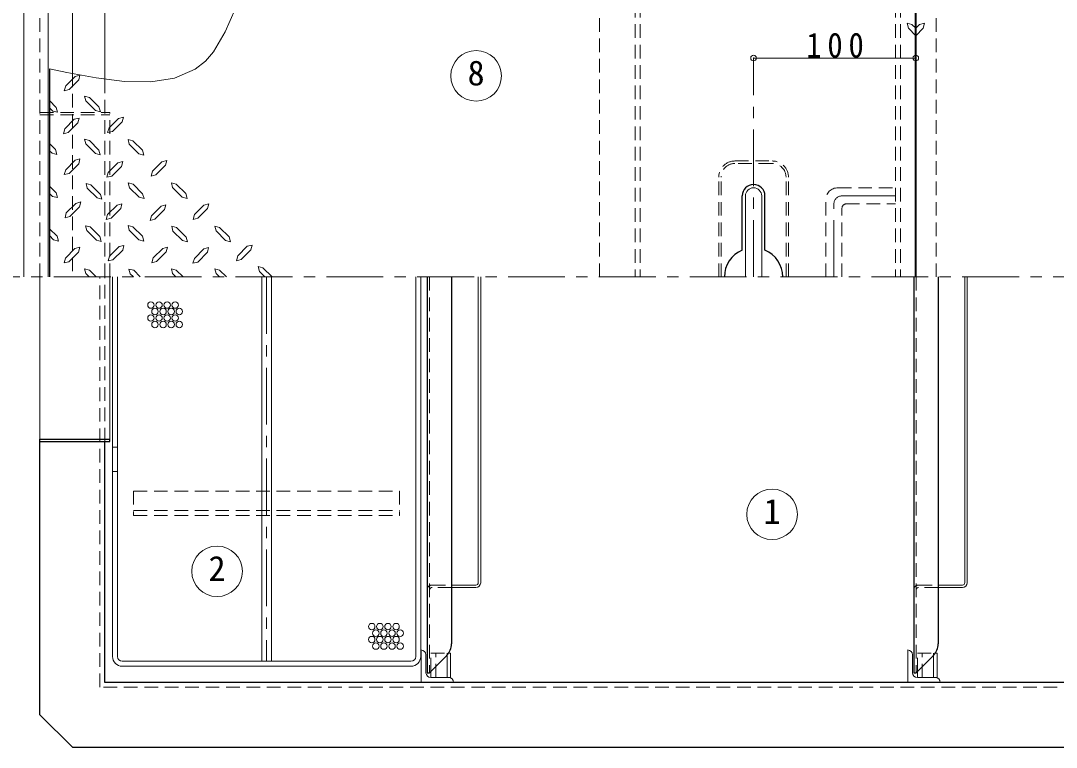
# Model space of a CAD drawing. Units: millimetres at full size, sheet at 1:7; details may follow other scales. Extents: x -1487 to 1348, y -983 to 984.
# Drawn here: x -852 to -213, y 221 to 669 of the extents above; entities that cross this region are included whole.
import ezdxf
from ezdxf.enums import TextEntityAlignment as Align

# ---------------------------------------------------------------- set-up
doc = ezdxf.new("R2010")
doc.units = ezdxf.units.MM
doc.header["$LTSCALE"] = 7
doc.header["$PDMODE"] = 32
doc.header["$PDSIZE"] = 3.5
doc.linetypes.add('CHAIN1', pattern=[8, 5, -1, 1, -1])
doc.linetypes.add('DASHED1', pattern=[1.8, 1.2, -0.6])
doc.layers.add('0-6', color=5, linetype='Continuous', lineweight=25)
doc.layers.add('0-A', color=4, linetype='Continuous', lineweight=9)
doc.styles.add('ＭＳ ゴシック', font='')
doc.styles.get('ＭＳ ゴシック').set_extended_font_data('MS Gothic')

msp = doc.modelspace()

# ---------------------------------------------------------------- linework, layer by layer
at = {"layer": '0-6'}
for p, q in [((-601.107, 510.513), (-601.107, 266.513)), ((-586.107, 510.513), (-586.107, 284.225)), ((-301.107, 510.513), (-301.107, 266.513)), ((-286.107, 510.513), (-286.107, 284.225)), ((-589.013, 277.177), (-599.607, 266.513)), ((-289.013, 277.177), (-299.607, 266.513)), ((-601.107, 266.513), (-599.607, 266.513)), ((-301.107, 266.513), (-299.607, 266.513))]:
    msp.add_line(p, q, dxfattribs=at)
at = {"layer": '0-6', "color": 7, "linetype": 'DASHED1', "lineweight": 18}
for p, q in [((-599.607, 510.513), (-599.607, 266.513)), ((-299.607, 510.513), (-299.607, 266.513))]:
    msp.add_line(p, q, dxfattribs=at)
at = {"layer": '0-6', "color": 7, "lineweight": 18}
msp.add_line((-795.107, 405.513), (-792.107, 405.513), dxfattribs=at)
at = {"layer": '0-6', "color": 4, "linetype": 'DASHED1', "lineweight": 9}
for p, q in [((-792.107, 390.513), (-795.107, 390.513)), ((-598.107, 320.513), (-586.107, 320.513)), ((-298.107, 320.513), (-286.107, 320.513)), ((-586.107, 319.013), (-598.107, 319.013)), ((-286.107, 319.013), (-298.107, 319.013)), ((-598.857, 267.268), (-598.857, 278.513)), ((-598.857, 278.513), (-587.899, 278.513)), ((-595.857, 263.513), (-595.857, 278.513)), ((-588.864, 277.33), (-588.864, 278.51)), ((-298.857, 267.268), (-298.857, 278.513)), ((-298.857, 278.513), (-287.899, 278.513)), ((-295.857, 263.513), (-295.857, 278.513)), ((-288.864, 277.33), (-288.864, 278.51))]:
    msp.add_line(p, q, dxfattribs=at)
for centre, radius, start in [((-598.107, 317.513), 3, 90.00252), ((-298.107, 317.513), 3, 90.00252), ((-598.107, 317.513), 1.5, 90), ((-298.107, 317.513), 1.5, 90)]:
    msp.add_arc(centre, radius, start, 180, dxfattribs=at)
at = {"layer": '0-6'}
for centre in [(-596.107, 284.225), (-296.107, 284.225)]:
    msp.add_arc(centre, 10, 315.18818, 0, dxfattribs=at)
at = {"layer": '0-A', "color": 7, "lineweight": 18}
for p, q in [((-849.857, 810.513), (-849.857, 510.513)), ((-834.857, 795.513), (-834.857, 510.513)), ((-404.857, 510.513), (-404.857, 560.513)), ((-394.857, 510.513), (-394.857, 560.513)), ((-839.857, 410.513), (-839.857, 510.513)), ((-796.857, 410.513), (-796.857, 510.513)), ((-703.107, 510.513), (-703.107, 273.513)), ((-697.107, 510.513), (-697.107, 273.513)), ((-608.107, 276.513), (-608.107, 510.513)), ((-605.107, 510.513), (-605.107, 276.513)), ((-795.107, 276.513), (-795.107, 405.513)), ((-792.107, 276.513), (-792.107, 405.513)), ((-604.857, 260.513), (-604.857, 280.513)), ((-601.857, 266.513), (-601.857, 277.513)), ((-588.864, 263.513), (-588.864, 277.33)), ((-304.857, 260.513), (-304.857, 280.513)), ((-301.857, 266.513), (-301.857, 277.513)), ((-288.864, 263.513), (-288.864, 277.33)), ((-789.107, 273.513), (-611.107, 273.513)), ((-611.107, 270.513), (-789.107, 270.513)), ((-598.857, 263.513), (-598.857, 267.268)), ((-598.857, 263.513), (-586.707, 263.513)), ((-298.857, 263.513), (-298.857, 267.268)), ((-298.857, 263.513), (-286.707, 263.513))]:
    msp.add_line(p, q, dxfattribs=at)
at = {"layer": '0-A', "color": 1, "lineweight": 40}
msp.add_line((-299.857, 510.513), (-299.857, 794.513), dxfattribs=at)
at = {"layer": '0-A', "linetype": 'DASHED1'}
for p, q in [((-839.857, 510.513), (-839.857, 780.513)), ((-472.857, 754.513), (-472.857, 510.513)), ((-309.357, 754.513), (-309.357, 510.513)), ((-819.857, 635.987), (-819.857, 510.513)), ((-799.857, 510.513), (-799.857, 632.61)), ((-839.857, 612.013), (-796.857, 612.013)), ((-839.857, 610.513), (-796.857, 610.513)), ((-796.857, 510.513), (-796.857, 612.013)), ((-782.107, 378.513), (-782.107, 363.513)), ((-782.107, 378.513), (-618.107, 378.513)), ((-618.107, 378.513), (-618.107, 363.513)), ((-782.107, 366.513), (-618.107, 366.513)), ((-782.107, 363.513), (-618.107, 363.513))]:
    msp.add_line(p, q, dxfattribs=at)
at = {"layer": '0-A'}
for p, q in [((-799.857, 632.61), (-799.857, 760.513)), ((-302.248, 666.263), (-305.248, 667.013)), ((-304.404, 664.013), (-305.248, 667.013)), ((-304.404, 664.013), (-299.857, 659.284)), ((-302.248, 666.263), (-299.857, 663.872)), ((-297.467, 666.263), (-299.857, 663.872)), ((-295.311, 664.013), (-299.857, 659.284)), ((-297.467, 666.263), (-294.467, 667.013)), ((-295.311, 664.013), (-294.467, 667.013)), ((-399.857, 645.513), (-299.857, 645.513)), ((-818.154, 634.169), (-823.967, 628.263)), ((-818.154, 634.169), (-815.154, 635.013)), ((-815.904, 632.013), (-815.154, 635.013)), ((-815.904, 632.013), (-821.811, 626.107)), ((-803.436, 615.419), (-809.342, 621.232)), ((-829.779, 615.044), (-833.857, 619.286)), ((-831.936, 612.794), (-833.857, 614.716)), ((-829.779, 615.044), (-828.936, 612.044)), ((-805.592, 613.169), (-811.498, 619.076)), ((-805.592, 613.169), (-802.592, 612.419)), ((-803.436, 615.419), (-802.592, 612.419)), ((-831.936, 612.794), (-828.936, 612.044)), ((-818.717, 607.732), (-824.529, 601.826)), ((-818.717, 607.732), (-815.717, 608.482)), ((-816.467, 605.576), (-815.717, 608.482)), ((-791.342, 608.294), (-797.248, 602.388)), ((-791.342, 608.294), (-788.342, 609.138)), ((-789.186, 606.138), (-788.342, 609.138)), ((-825.373, 598.826), (-824.529, 601.826)), ((-816.467, 605.576), (-822.373, 599.576)), ((-798.092, 599.482), (-797.248, 602.388)), ((-795.092, 600.232), (-798.092, 599.482)), ((-789.186, 606.138), (-795.092, 600.232)), ((-822.373, 599.576), (-825.373, 598.826)), ((-803.436, 588.794), (-809.342, 594.701)), ((-776.717, 588.607), (-782.529, 594.513)), ((-830.154, 589.076), (-833.857, 592.779)), ((-832.404, 586.826), (-833.857, 588.279)), ((-830.154, 589.076), (-829.404, 586.076)), ((-805.592, 586.544), (-811.592, 592.544)), ((-803.436, 588.794), (-802.686, 585.794)), ((-778.873, 586.451), (-784.779, 592.357)), ((-776.717, 588.607), (-775.873, 585.607)), ((-832.404, 586.826), (-829.404, 586.076)), ((-818.154, 582.513), (-823.967, 576.607)), ((-818.154, 582.513), (-815.154, 583.263)), ((-815.904, 580.357), (-815.154, 583.263)), ((-805.592, 586.544), (-802.686, 585.794)), ((-791.811, 580.826), (-788.811, 581.669)), ((-789.654, 578.669), (-788.811, 581.669)), ((-778.873, 586.451), (-775.873, 585.607)), ((-764.623, 581.576), (-770.529, 575.669)), ((-764.623, 581.576), (-761.623, 582.419)), ((-762.467, 579.419), (-761.623, 582.419)), ((-815.904, 580.357), (-821.811, 574.357)), ((-798.561, 572.013), (-797.717, 574.919)), ((-791.811, 580.826), (-797.717, 574.919)), ((-789.654, 578.669), (-795.561, 572.763)), ((-771.279, 572.669), (-770.529, 575.669)), ((-762.467, 579.419), (-768.373, 573.513)), ((-795.561, 572.763), (-798.561, 572.013)), ((-768.373, 573.513), (-771.279, 572.669)), ((-829.873, 562.451), (-833.857, 566.435)), ((-832.029, 560.201), (-833.857, 562.029)), ((-829.873, 562.451), (-829.029, 559.451)), ((-804.654, 559.263), (-810.654, 565.169)), ((-802.498, 561.419), (-808.404, 567.326)), ((-778.686, 559.638), (-784.592, 565.544)), ((-776.529, 561.794), (-782.436, 567.701)), ((-752.061, 559.732), (-758.061, 565.638)), ((-749.904, 561.888), (-755.811, 567.794)), ((-749.904, 561.888), (-749.154, 558.888)), ((-832.029, 560.201), (-829.029, 559.451)), ((-817.686, 555.888), (-823.592, 549.982)), ((-817.686, 555.888), (-814.686, 556.732)), ((-815.529, 553.732), (-814.686, 556.732)), ((-804.654, 559.263), (-801.748, 558.419)), ((-802.498, 561.419), (-801.748, 558.419)), ((-792.279, 554.857), (-789.279, 555.607)), ((-790.029, 552.701), (-789.279, 555.607)), ((-778.686, 559.638), (-775.686, 558.794)), ((-776.529, 561.794), (-775.686, 558.794)), ((-752.061, 559.732), (-749.154, 558.888)), ((-738.748, 554.857), (-735.748, 555.607)), ((-736.592, 552.701), (-735.748, 555.607)), ((-824.342, 546.982), (-823.592, 549.982)), ((-815.529, 553.732), (-821.436, 547.826)), ((-792.279, 554.857), (-798.092, 548.951)), ((-790.029, 552.701), (-795.936, 546.701)), ((-765.186, 554.201), (-771.092, 548.294)), ((-765.186, 554.201), (-762.186, 555.044)), ((-763.029, 552.044), (-762.186, 555.044)), ((-738.748, 554.857), (-744.654, 548.951)), ((-736.592, 552.701), (-742.498, 546.701)), ((-821.436, 547.826), (-824.342, 546.982)), ((-771.842, 545.294), (-771.092, 548.294)), ((-829.311, 535.638), (-833.857, 540.185)), ((-805.029, 533.294), (-810.936, 539.201)), ((-802.873, 535.451), (-808.779, 541.357)), ((-778.873, 533.388), (-784.779, 539.294)), ((-776.717, 535.638), (-782.529, 541.451)), ((-751.873, 532.919), (-757.873, 538.826)), ((-749.717, 535.076), (-755.623, 540.982)), ((-732.092, 541.826), (-729.092, 541.076)), ((-731.248, 538.919), (-732.092, 541.826)), ((-725.342, 532.919), (-731.248, 538.919)), ((-723.186, 535.169), (-729.092, 541.076)), ((-831.467, 533.388), (-833.857, 536.12)), ((-831.467, 533.388), (-828.467, 532.638)), ((-829.311, 535.638), (-828.467, 532.638)), ((-805.029, 533.294), (-802.029, 532.451)), ((-802.873, 535.451), (-802.029, 532.451)), ((-791.061, 529.263), (-788.061, 530.013)), ((-788.811, 527.107), (-788.061, 530.013)), ((-778.873, 533.388), (-775.873, 532.638)), ((-776.717, 535.638), (-775.873, 532.638)), ((-751.873, 532.919), (-748.967, 532.076)), ((-749.717, 535.076), (-748.967, 532.076)), ((-725.342, 532.919), (-722.436, 532.169)), ((-723.186, 535.169), (-722.436, 532.169)), ((-712.029, 529.451), (-709.029, 530.201)), ((-709.779, 527.294), (-709.029, 530.201)), ((-818.248, 528.044), (-824.154, 522.138)), ((-816.092, 525.888), (-821.998, 519.888)), ((-818.248, 528.044), (-815.248, 528.794)), ((-816.092, 525.888), (-815.248, 528.794)), ((-791.061, 529.263), (-796.967, 523.357)), ((-788.811, 527.107), (-794.811, 521.107)), ((-764.154, 528.138), (-770.061, 522.232)), ((-761.998, 525.982), (-767.904, 519.982)), ((-764.154, 528.138), (-761.154, 528.888)), ((-761.998, 525.982), (-761.154, 528.888)), ((-738.842, 527.857), (-744.654, 521.951)), ((-736.592, 525.701), (-742.498, 519.701)), ((-738.842, 527.857), (-735.842, 528.607)), ((-736.592, 525.701), (-735.842, 528.607)), ((-712.029, 529.451), (-717.936, 523.544)), ((-709.779, 527.294), (-715.779, 521.294)), ((-770.811, 519.232), (-770.061, 522.232)), ((-767.904, 519.982), (-770.811, 519.232)), ((-745.498, 518.951), (-744.654, 521.951)), ((-742.498, 519.701), (-745.498, 518.951)), ((-809.436, 510.513), (-811.498, 512.576)), ((-805.123, 510.513), (-809.342, 514.732)), ((-782.248, 510.513), (-784.217, 512.482)), ((-778, 510.513), (-781.967, 514.638)), ((-751.592, 510.513), (-755.811, 514.732)), ((-732.092, 515.482), (-729.092, 514.732)), ((-731.248, 512.576), (-732.092, 515.482)), ((-729.186, 510.513), (-731.248, 512.576)), ((-724.873, 510.513), (-729.092, 514.732)), ((-705.373, 516.888), (-702.373, 516.044)), ((-704.529, 513.888), (-705.373, 516.888)), ((-701.154, 510.513), (-704.529, 513.888)), ((-696.707, 510.513), (-702.373, 516.044)), ((-795.107, 405.513), (-795.107, 510.513)), ((-792.107, 405.513), (-792.107, 510.513)), ((-569.607, 322.013), (-569.607, 510.513)), ((-568.107, 322.013), (-568.107, 510.513)), ((-269.607, 322.013), (-269.607, 510.513)), ((-268.107, 322.013), (-268.107, 510.513)), ((-586.107, 320.513), (-571.107, 320.513)), ((-286.107, 320.513), (-271.107, 320.513)), ((-586.107, 319.013), (-571.107, 319.013)), ((-286.107, 319.013), (-271.107, 319.013))]:
    msp.add_line(p, q, dxfattribs=at)
at = {"layer": '0-A', "color": 7, "linetype": 'DASHED1', "lineweight": 18}
for p, q in [((-469.857, 754.513), (-469.857, 510.513)), ((-312.357, 754.513), (-312.357, 510.513)), ((-494.857, 510.513), (-494.857, 751.513)), ((-287.357, 510.513), (-287.357, 751.513)), ((-411.357, 582.013), (-388.357, 582.013)), ((-388.357, 580.513), (-411.357, 580.513)), ((-421.357, 510.513), (-421.357, 572.013)), ((-419.857, 510.513), (-419.857, 572.013)), ((-379.857, 510.513), (-379.857, 572.013)), ((-378.357, 510.513), (-378.357, 572.013)), ((-347.857, 565.513), (-312.357, 565.513)), ((-355.357, 510.513), (-355.357, 558.013)), ((-342.857, 555.513), (-312.357, 555.513)), ((-345.357, 510.513), (-345.357, 553.013)), ((-802.857, 257.513), (-802.857, 510.513)), ((-799.857, 409.013), (-799.857, 510.513)), ((203.143, 257.513), (-802.857, 257.513))]:
    msp.add_line(p, q, dxfattribs=at)
at = {"layer": '0-A', "linetype": 'CHAIN1'}
for p, q in [((-399.857, 510.513), (-399.857, 645.513)), ((-350.357, 510.513), (-350.357, 555.513)), ((-345.357, 560.513), (-312.357, 560.513)), ((-943.191, 510.513), (500.143, 510.513)), ((-700.107, 510.513), (-700.107, 273.513))]:
    msp.add_line(p, q, dxfattribs=at)
at = {"layer": '0-A', "color": 5, "lineweight": 25}
for p, q in [((-833.857, 638.777), (-833.857, 510.513)), ((-406.857, 527.096), (-406.857, 560.513)), ((-392.857, 527.096), (-392.857, 560.513)), ((-839.857, 409.013), (-796.857, 409.013)), ((-799.857, 260.513), (-799.857, 409.013)), ((-796.857, 409.013), (-796.857, 410.513)), ((200.143, 260.513), (-799.857, 260.513)), ((-819.857, 220.513), (-839.857, 240.513)), ((-819.857, 220.513), (220.143, 220.513))]:
    msp.add_line(p, q, dxfattribs=at)
at = {"layer": '0-A'}
for points in [[(-819.857, 635.987), (-819.857, 780.513), (-521.778, 780.513)], [(-821.811, 626.107), (-824.811, 625.263), (-823.967, 628.263)], [(-811.498, 619.076), (-812.342, 622.076), (-809.342, 621.232)], [(-811.592, 592.544), (-812.342, 595.451), (-809.342, 594.701)], [(-784.779, 592.357), (-785.529, 595.357), (-782.529, 594.513)], [(-821.811, 574.357), (-824.811, 573.607), (-823.967, 576.607)], [(-784.592, 565.544), (-785.436, 568.544), (-782.436, 567.701)], [(-758.061, 565.638), (-758.811, 568.544), (-755.811, 567.794)], [(-810.654, 565.169), (-811.404, 568.169), (-808.404, 567.326)], [(-763.029, 552.044), (-768.936, 546.138), (-771.842, 545.294)], [(-795.936, 546.701), (-798.936, 545.951), (-798.092, 548.951)], [(-742.498, 546.701), (-745.404, 545.951), (-744.654, 548.951)], [(-810.936, 539.201), (-811.779, 542.107), (-808.779, 541.357)], [(-784.779, 539.294), (-785.529, 542.294), (-782.529, 541.451)], [(-757.873, 538.826), (-758.623, 541.732), (-755.623, 540.982)], [(-821.998, 519.888), (-824.998, 519.138), (-824.154, 522.138)], [(-794.811, 521.107), (-797.717, 520.357), (-796.967, 523.357)], [(-715.779, 521.294), (-718.686, 520.544), (-717.936, 523.544)], [(-811.498, 512.576), (-812.342, 515.576), (-809.342, 514.732)], [(-784.217, 512.482), (-784.967, 515.388), (-781.967, 514.638)], [(-755.998, 510.513), (-758.061, 512.576), (-758.811, 515.576), (-755.811, 514.732)]]:
    msp.add_lwpolyline(points, dxfattribs=at)
at = {"layer": '0-A', "color": 7, "lineweight": 18}
for points in [[(-719.509, 675.68), (-725.687, 661.69), (-732.903, 649.393), (-737.874, 643.546), (-744.125, 638.535), (-756.793, 632.991), (-771.477, 630.746), (-787.736, 631.081), (-805.13, 633.275), (-823.22, 636.607), (-833.857, 638.777)], [(-586.707, 263.513), (-586.707, 278.513), (-587.899, 278.513)], [(-286.707, 263.513), (-286.707, 278.513), (-287.899, 278.513)]]:
    msp.add_lwpolyline(points, dxfattribs=at)
at = {"layer": '0-A', "color": 5, "lineweight": 25}
msp.add_lwpolyline([(-839.857, 240.513), (-839.857, 410.513), (-796.857, 410.513)], dxfattribs=at)
at = {"layer": '0-A', "color": 7, "lineweight": 18}
for centre in [(-570.931, 634.499), (-388.435, 364.15), (-730.632, 329.016)]:
    msp.add_circle(centre, 15.6, dxfattribs=at)
at = {"layer": '0-A'}
for centre in [(-771.429, 493.206), (-766.429, 493.206), (-761.429, 493.206), (-756.429, 493.206), (-771.429, 485.206), (-768.929, 489.206), (-766.429, 485.206), (-763.929, 489.206), (-761.429, 485.206), (-758.929, 489.206), (-756.429, 485.206), (-753.929, 489.206), (-768.929, 481.206), (-763.929, 481.206), (-758.929, 481.206), (-753.929, 481.206), (-635.273, 294.921), (-630.273, 294.921), (-625.273, 294.921), (-620.273, 294.921), (-635.273, 286.921), (-632.773, 290.921), (-630.273, 286.921), (-627.773, 290.921), (-625.273, 286.921), (-622.773, 290.921), (-620.273, 286.921), (-617.773, 290.921), (-632.773, 282.921), (-627.773, 282.921), (-622.773, 282.921), (-617.773, 282.921)]:
    msp.add_circle(centre, 2, dxfattribs=at)
at = {"layer": '0-A', "color": 7, "linetype": 'DASHED1', "lineweight": 18}
for centre, radius, start, end in [((-411.357, 572.013), 10, 90, 180), ((-388.357, 572.013), 10, 0, 90), ((-411.357, 572.013), 8.5, 90, 180), ((-388.357, 572.013), 8.5, 0, 90), ((-347.857, 558.013), 7.5, 90, 180), ((-342.857, 553.013), 2.5, 90, 180)]:
    msp.add_arc(centre, radius, start, end, dxfattribs=at)
at = {"layer": '0-A', "color": 5, "lineweight": 25}
for centre, radius, start, end in [((-399.857, 560.513), 7, 0, 180), ((-399.857, 510.513), 18, 112.88538, 180), ((-399.857, 510.513), 18, 0, 67.11462)]:
    msp.add_arc(centre, radius, start, end, dxfattribs=at)
at = {"layer": '0-A', "color": 7, "lineweight": 18}
for centre, radius, start, end in [((-399.857, 560.513), 5, 0, 180), ((-789.107, 276.513), 6, 180, 270), ((-789.107, 276.513), 3, 180, 270), ((-611.107, 276.513), 3, 270, 0), ((-611.107, 276.513), 6, 270, 0), ((-604.857, 277.513), 3, 0, 90), ((-304.857, 277.513), 3, 0, 90), ((-598.857, 266.513), 3, 180, 270), ((-587.857, 260.513), 3, 0, 90), ((-298.857, 266.513), 3, 180, 270), ((-287.857, 260.513), 3, 0, 90)]:
    msp.add_arc(centre, radius, start, end, dxfattribs=at)
at = {"layer": '0-A', "linetype": 'CHAIN1'}
msp.add_arc((-345.357, 555.513), 5, 90, 180, dxfattribs=at)
at = {"layer": '0-A'}
for centre, radius in [((-571.107, 322.013), 1.5), ((-571.107, 322.013), 3), ((-271.107, 322.013), 1.5), ((-271.107, 322.013), 3)]:
    msp.add_arc(centre, radius, 270, 0, dxfattribs=at)
for p in [(-399.857, 645.513), (-299.857, 645.513)]:
    msp.add_point(p, dxfattribs=at)

# ---------------------------------------------------------------- texts
at = {"layer": '0-A', "color": 7, "style": 'ＭＳ ゴシック'}
for s, p in [('8', (-576.181, 623.999)), ('1', (-393.685, 353.65)), ('2', (-735.882, 318.516))]:
    msp.add_text(s, height=15.4, dxfattribs=at).set_placement(p, align=Align.BOTTOM_LEFT)
at = {"layer": '0-A', "color": 7, "insert": (-367.357, 645.513), "char_height": 15.4, "attachment_point": 7, "style": 'ＭＳ ゴシック'}
msp.add_mtext('\\T1.38;\\W0.9;100', dxfattribs=at)

doc.saveas('drawing.dxf')
